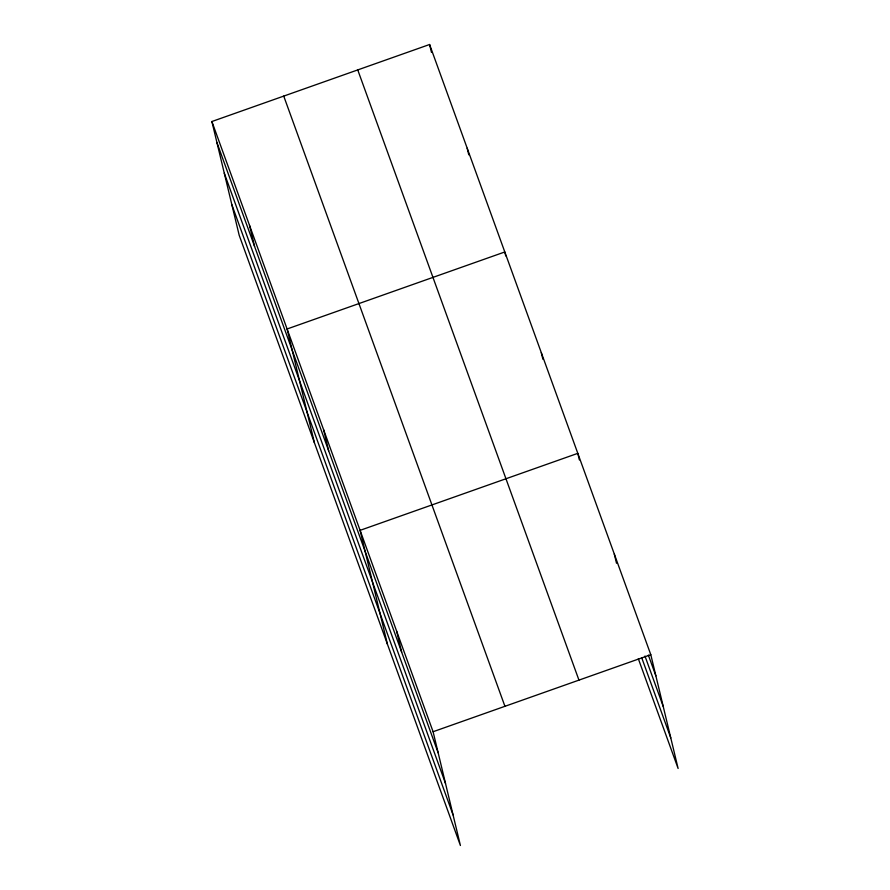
<?xml version="1.0" encoding="UTF-8"?>
<svg xmlns="http://www.w3.org/2000/svg" width="890" height="890" viewBox="0 0 890 890"><rect width="100%" height="100%" fill="white"/><g stroke="black" fill="none" stroke-linecap="round" stroke-linejoin="round"><path stroke-width="1.33" d="M211.887 121.518L433.096 731.725L460.408 845.5L239.199 235.294L211.887 121.518L429.592 44.5L650.801 654.706L678.113 768.482L638.341 658.767M433.096 731.725L650.801 654.706M648.376 655.162L655.863 675.81M644.961 656.052L663.206 706.393M641.757 657.866L670.771 737.899M357.747 69.921L578.956 680.127M283.732 96.098L504.93 706.304M216.949 142.623L438.158 752.829M224.291 173.205L445.501 783.411M231.856 204.711L453.066 814.917M614.3 554.025L616.514 563.259M579.379 459.93L577.799 453.344L360.094 530.351L387.406 644.126M541.298 352.651L542.889 359.249M505.754 255.931L504.808 251.97L287.092 328.989L314.415 442.764M467.194 148.241L468.785 154.827M429.592 44.5L431.494 52.41M396.595 631.043L401.657 652.148M323.593 429.67L328.666 450.774M249.489 225.248L254.562 246.352"/></g></svg>
